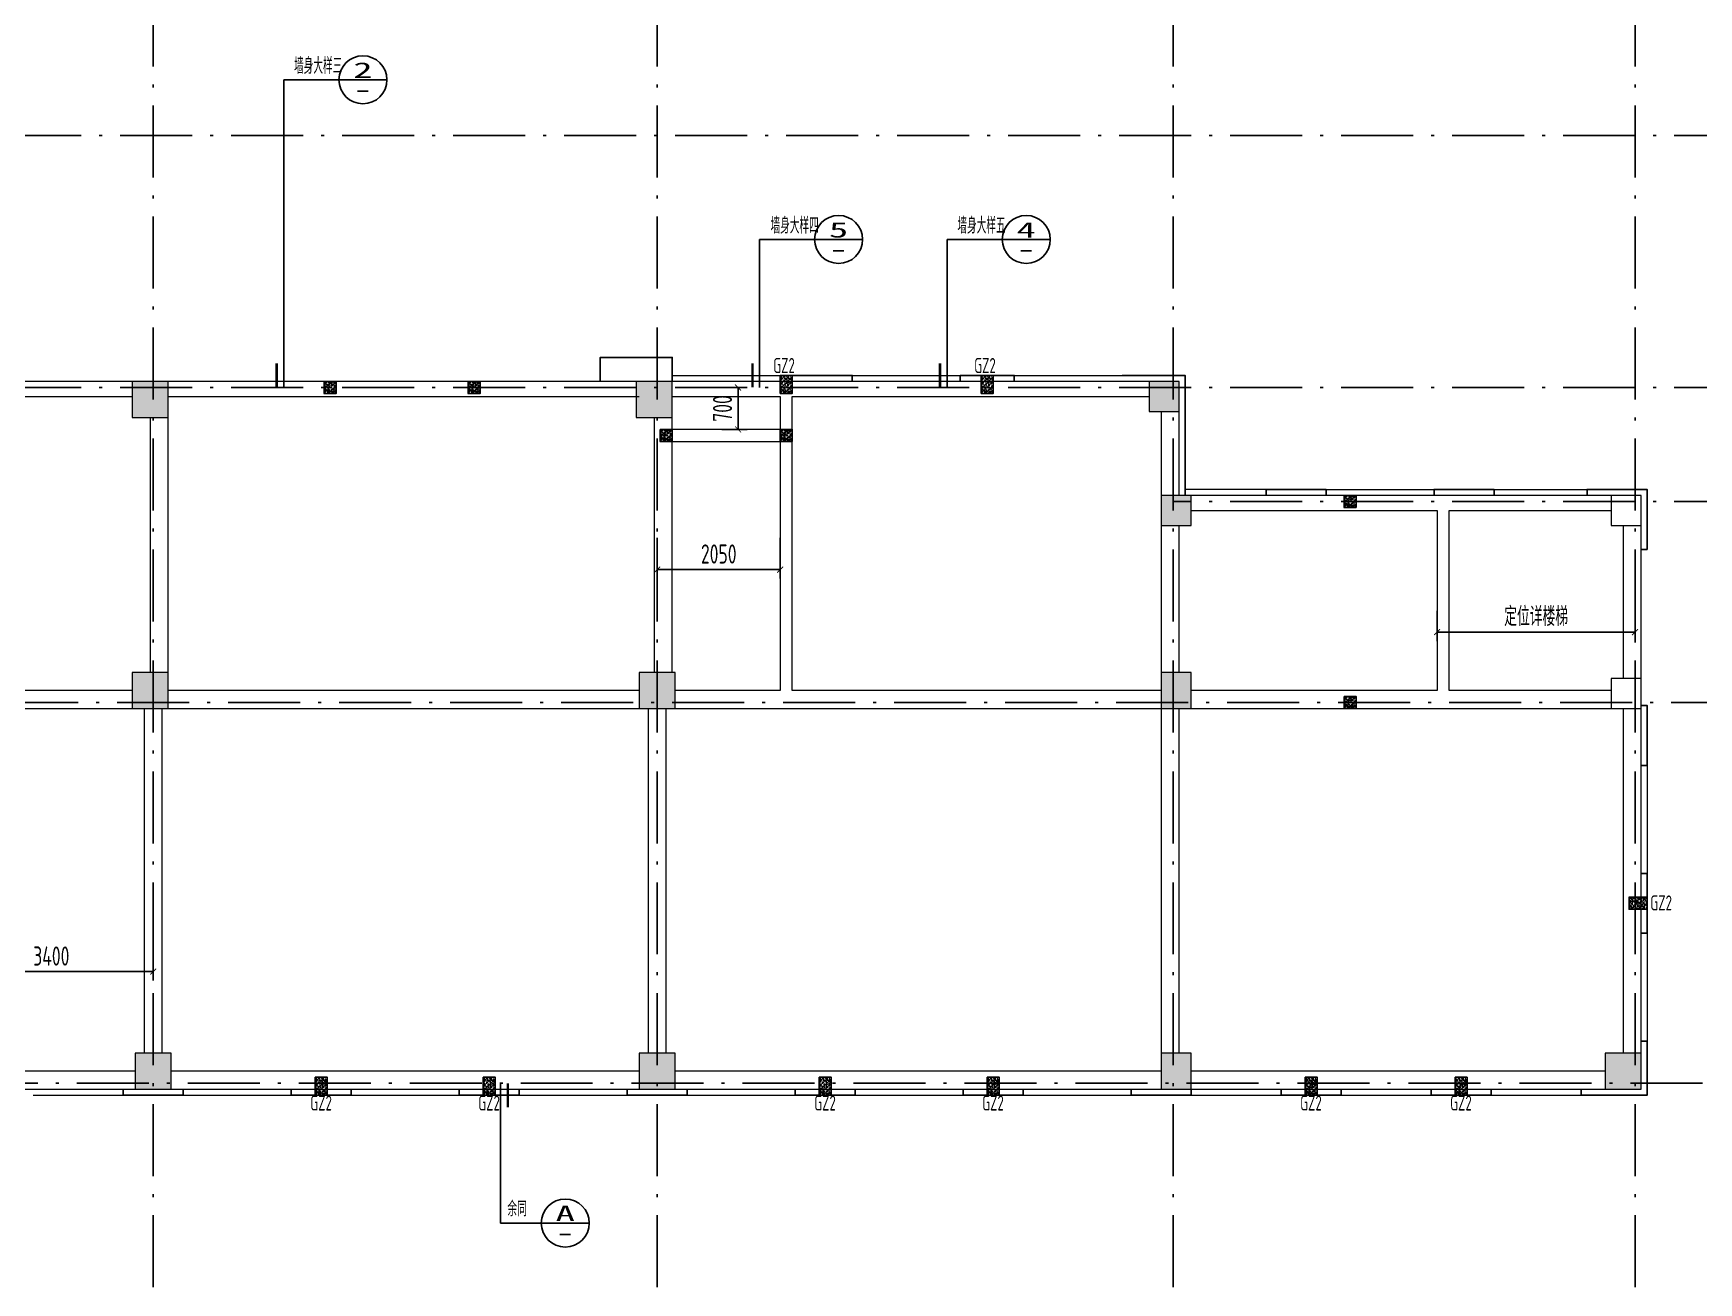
# Model space of a CAD drawing. Extents: x 169490 to 7584583, y -2399407 to 1374371.
# Drawn here: x 653196 to 680956, y 817704 to 838534 of the extents above; entities that cross this region are included whole.
import ezdxf
from ezdxf.enums import TextEntityAlignment as Align

# ---------------------------------------------------------------- set-up
doc = ezdxf.new("R2010")
doc.units = 0
doc.header["$LTSCALE"] = 100
doc.linetypes.add('CENTER', pattern=[8, 5, -1, 1, -1])
doc.linetypes.add('D3轴线点划线', pattern=[18.5, 12, -3, 0.5, -3])
doc.layers.get('0').update_dxf_attribs({"linetype": 'CONTINUOUS'})
doc.layers.get('DEFPOINTS').update_dxf_attribs({"linetype": 'CONTINUOUS'})
for name, color, linetype in [('A-DI-I(索引)', 21, 'CONTINUOUS'), ('BEAM_CONT', 4, 'CONTINUOUS'), ('C-DOTE', 8, 'D3轴线点划线'), ('GZ', 220, 'CENTER'), ('S-COLU-HATCH', 251, 'CONTINUOUS'), ('S-SLAB-DIM', 92, 'CONTINUOUS'), ('平面线脚', 30, 'CONTINUOUS'), ('线脚', 30, 'CONTINUOUS')]:
    doc.layers.add(name, color=color, linetype=linetype)
doc.layers.add('S-COLU-LINE1', color=6, linetype='CONTINUOUS', lineweight=18)
doc.layers.add('平面-看线', color=45, linetype='CONTINUOUS', lineweight=15)
doc.styles.add('_TCH_DIM', font='SIMPLEX', dxfattribs={"bigfont": 'GBCBIG'})
doc.styles.add('_TCH_LABEL', font='simhei.ttf')
doc.styles.add('TSSD_Dimension', font='Tssdeng.shx', dxfattribs={"width": 0.7, "bigfont": 'tssdchn.shx'})
doc.styles.add('TSSD_REIN', font='tssdeng.shx', dxfattribs={"width": 0.7, "bigfont": 'hztxt.shx'})
doc.dimstyles.new('TSSD_100_100$0', dxfattribs={"dimtxt": 320, "dimasz": 100, "dimexe": 150, "dimexo": 150, "dimgap": 100, "dimtad": 1, "dimdec": 0, "dimzin": 0, "dimdsep": 46, "dimtxsty": 'TSSD_Dimension', "dimblk": 'ARCHTICK', "dimcen": 0, "dimclrt": 7, "dimadec": 1, "dimazin": 0, "dimtfac": 1, "dimtdec": 0, "dimtix": 1, "dimtmove": 2, "dimatfit": 3, "dimldrblk": '_TSDBK', "dimfxl": 1, "dimtolj": 1, "dimtzin": 0, "dimarcsym": 0})

# ---------------------------------------------------------------- blocks, each defined once
blk = doc.blocks.new('_ARCHTICK')
at = {"const_width": 0.15}
blk.add_lwpolyline([(-0.5, -0.5), (0.5, 0.5)], dxfattribs=at)
blk = doc.blocks.new('*D3508')
at = {"layer": 'DEFPOINTS', "color": 0, "ltscale": 10, "transparency": 16777216}
for p in [(664520, 832629), (664944, 832629), (664520, 831929)]:
    blk.add_point(p, dxfattribs=at)
at = {"layer": 'S-SLAB-DIM', "color": 0, "lineweight": -2, "ltscale": 10, "transparency": 16777216}
for p, q in [((664670, 832629), (665094, 832629)), ((664944, 831929), (664944, 832629)), ((664670, 831929), (665094, 831929))]:
    blk.add_line(p, q, dxfattribs=at)
at = {"layer": 'S-SLAB-DIM', "color": 0, "lineweight": -2, "ltscale": 10, "transparency": 16777216, "xscale": 100, "yscale": 100, "zscale": 100}
for p, rotation in [((664944, 832629), 90), ((664944, 831929), 270)]:
    blk.add_blockref('_ARCHTICK', p, dxfattribs=dict(at, rotation=rotation))
at = {"layer": 'S-SLAB-DIM', "color": 7, "ltscale": 10, "transparency": 16777216, "insert": (664684, 832279), "char_height": 320, "attachment_point": 5, "rotation": 90, "style": 'TSSD_Dimension'}
blk.add_mtext('\\A1;700', dxfattribs=at)
blk = doc.blocks.new('_TSDBK')
blk.add_line((-1, 0), (0, 0))
at = {"const_width": 0.5}
blk.add_lwpolyline([(-0.7, -0.7), (0.7, 0.7)], dxfattribs=at)
blk = doc.blocks.new('*D3509')
at = {"layer": 'DEFPOINTS', "color": 0, "ltscale": 10, "transparency": 16777216}
for p in [(663596, 830275), (665646, 830275), (665646, 829593)]:
    blk.add_point(p, dxfattribs=at)
at = {"layer": 'S-SLAB-DIM', "color": 0, "lineweight": -2, "ltscale": 10, "transparency": 16777216}
for p, q in [((663596, 830125), (663596, 829443)), ((665646, 830125), (665646, 829443)), ((663596, 829593), (665646, 829593))]:
    blk.add_line(p, q, dxfattribs=at)
at = {"layer": 'S-SLAB-DIM', "color": 0, "lineweight": -2, "ltscale": 10, "transparency": 16777216, "xscale": 100, "yscale": 100, "zscale": 100, "rotation": 180}
blk.add_blockref('_ARCHTICK', (663596, 829593), dxfattribs=at)
at = {"layer": 'S-SLAB-DIM', "color": 0, "lineweight": -2, "ltscale": 10, "transparency": 16777216, "xscale": 100, "yscale": 100, "zscale": 100}
blk.add_blockref('_ARCHTICK', (665646, 829593), dxfattribs=at)
at = {"layer": 'S-SLAB-DIM', "color": 7, "ltscale": 10, "transparency": 16777216, "insert": (664621, 829853), "char_height": 320, "attachment_point": 5, "style": 'TSSD_Dimension'}
blk.add_mtext('\\A1;2050', dxfattribs=at)
blk = doc.blocks.new('*D3511')
at = {"layer": 'DEFPOINTS', "color": 0, "ltscale": 10, "transparency": 16777216}
for p in [(676596, 829054), (679896, 829054), (679896, 828550)]:
    blk.add_point(p, dxfattribs=at)
at = {"layer": 'S-SLAB-DIM', "color": 0, "lineweight": -2, "ltscale": 10, "transparency": 16777216}
for p, q in [((676596, 828904), (676596, 828400)), ((679896, 828904), (679896, 828400)), ((676596, 828550), (679896, 828550))]:
    blk.add_line(p, q, dxfattribs=at)
at = {"layer": 'S-SLAB-DIM', "color": 0, "lineweight": -2, "ltscale": 10, "transparency": 16777216, "xscale": 100, "yscale": 100, "zscale": 100, "rotation": 180}
blk.add_blockref('_ARCHTICK', (676596, 828550), dxfattribs=at)
at = {"layer": 'S-SLAB-DIM', "color": 0, "lineweight": -2, "ltscale": 10, "transparency": 16777216, "xscale": 100, "yscale": 100, "zscale": 100}
blk.add_blockref('_ARCHTICK', (679896, 828550), dxfattribs=at)
at = {"layer": 'S-SLAB-DIM', "color": 7, "ltscale": 10, "transparency": 16777216, "insert": (678246, 828810), "char_height": 320, "attachment_point": 5, "style": 'TSSD_Dimension'}
blk.add_mtext('\\A1;定位详楼梯', dxfattribs=at)
blk = doc.blocks.new('*D3515')
at = {"layer": 'DEFPOINTS', "color": 0, "ltscale": 10, "transparency": 16777216}
for p in [(651796, 823487), (655196, 823487), (655196, 822890)]:
    blk.add_point(p, dxfattribs=at)
at = {"layer": 'S-SLAB-DIM', "color": 0, "lineweight": -2, "ltscale": 10, "transparency": 16777216}
for p, q in [((651796, 823337), (651796, 822740)), ((655196, 823337), (655196, 822740)), ((651796, 822890), (655196, 822890))]:
    blk.add_line(p, q, dxfattribs=at)
at = {"layer": 'S-SLAB-DIM', "color": 0, "lineweight": -2, "ltscale": 10, "transparency": 16777216, "xscale": 100, "yscale": 100, "zscale": 100, "rotation": 180}
blk.add_blockref('_ARCHTICK', (651796, 822890), dxfattribs=at)
at = {"layer": 'S-SLAB-DIM', "color": 0, "lineweight": -2, "ltscale": 10, "transparency": 16777216, "xscale": 100, "yscale": 100, "zscale": 100}
blk.add_blockref('_ARCHTICK', (655196, 822890), dxfattribs=at)
at = {"layer": 'S-SLAB-DIM', "color": 7, "ltscale": 10, "transparency": 16777216, "insert": (653496, 823150), "char_height": 320, "attachment_point": 5, "style": 'TSSD_Dimension'}
blk.add_mtext('\\A1;3400', dxfattribs=at)

msp = doc.modelspace()

# ---------------------------------------------------------------- hatches: boundary and pattern name
at = {"layer": 'GZ', "linetype": 'ByBlock'}
h = msp.add_hatch(dxfattribs=at)
h.set_pattern_fill('ARMORED', color=2, scale=10, style=0)
h.set_pattern_definition([(50, (-978975.88, 1310434.19), (71.7260183, -6.2752135), [7.5, -82.5]), (355, (-978975.88, 1310434.19), (-13.8751334, 75.2192134), [6, -66]), (100.4514, (-978969.9, 1310433.67), (57.8509382, 68.9439542), [6.374019, -70.1142112]), (46.1842, (-978975.88, 1310454.19), (106.724105, -16.5519014), [11.25, -123.75]), (96.6356, (-978966.98, 1310452.81), (93.4662706, 97.411787), [9.561029, -105.1713]), (351.1842, (-978975.88, 1310454.19), (93.4661945, 97.41186), [9, -99]), (21, (-978965.88, 1310449.19), (59.6907052, -40.261889), [7.5, -82.5]), (326, (-978965.88, 1310449.19), (24.3315332, 72.5150045), [6, -66]), (71.4514, (-978960.9, 1310445.84), (84.0222629, 32.2530497), [6.374019, -70.1142112]), (37.5, (-978975.878, 1310434.192), (1.21598553, 33.2893854), [0, -65.2, 0, -67, 0, -66.25]), (7.5, (-978975.878, 1310434.192), (26.30695374, 39.4411712), [0, -38.2, 0, -63.7, 0, -25.25]), (327.5, (-978998.178, 1310434.192), (53.3822436, -2.25548717), [0, -25, 0, -78, 0, -103.5]), (317.5, (-979008.18, 1310434.19), (58.3186169, 10.0104982), [0, -32.5, 0, -51.8, 0, -73.5]), (45, (-978975.88, 1310434.19), (-35.355339, 35.355339), [])])
h.paths.add_polyline_path([(665645.7, 832828.9), (665645.7, 832528.9), (665845.7, 832528.9), (665845.7, 832828.9)])
h = msp.add_hatch(dxfattribs=at)
h.set_pattern_fill('ARMORED', color=2, scale=10, style=0)
h.set_pattern_definition([(50, (-975625.9, 1310434.19), (71.7260183, -6.2752135), [7.5, -82.5]), (355, (-975625.9, 1310434.19), (-13.8751334, 75.2192134), [6, -66]), (100.4514, (-975619.92, 1310433.67), (57.8509382, 68.9439542), [6.374019, -70.1142112]), (46.1842, (-975625.9, 1310454.19), (106.724105, -16.5519014), [11.25, -123.75]), (96.6356, (-975617, 1310452.81), (93.4662706, 97.411787), [9.561029, -105.1713]), (351.1842, (-975625.9, 1310454.19), (93.4661945, 97.41186), [9, -99]), (21, (-975615.9, 1310449.19), (59.6907052, -40.261889), [7.5, -82.5]), (326, (-975615.9, 1310449.19), (24.3315332, 72.5150045), [6, -66]), (71.4514, (-975610.924, 1310445.84), (84.0222629, 32.2530497), [6.374019, -70.1142112]), (37.5, (-975625.898, 1310434.192), (1.21598553, 33.2893854), [0, -65.2, 0, -67, 0, -66.25]), (7.5, (-975625.898, 1310434.192), (26.30695374, 39.4411712), [0, -38.2, 0, -63.7, 0, -25.25]), (327.5, (-975648.198, 1310434.192), (53.3822436, -2.25548717), [0, -25, 0, -78, 0, -103.5]), (317.5, (-975658.2, 1310434.19), (58.3186169, 10.0104982), [0, -32.5, 0, -51.8, 0, -73.5]), (45, (-975625.9, 1310434.19), (-35.355339, 35.355339), [])])
h.paths.add_polyline_path([(668995.7, 832828.9), (668995.7, 832528.9), (669195.7, 832528.9), (669195.7, 832828.9)])
h = msp.add_hatch(dxfattribs=at)
h.set_pattern_fill('ARMORED', color=2, scale=10, style=0)
h.set_pattern_definition([(50, (-986575.9, 1310434.19), (71.7260183, -6.2752135), [7.5, -82.5]), (355, (-986575.9, 1310434.19), (-13.8751334, 75.2192134), [6, -66]), (100.4514, (-986569.92, 1310433.67), (57.8509382, 68.9439542), [6.374019, -70.1142112]), (46.1842, (-986575.9, 1310454.19), (106.724105, -16.5519014), [11.25, -123.75]), (96.6356, (-986567, 1310452.81), (93.4662706, 97.411787), [9.561029, -105.1713]), (351.1842, (-986575.9, 1310454.19), (93.4661945, 97.41186), [9, -99]), (21, (-986565.9, 1310449.19), (59.6907052, -40.261889), [7.5, -82.5]), (326, (-986565.9, 1310449.19), (24.3315332, 72.5150045), [6, -66]), (71.4514, (-986560.924, 1310445.84), (84.0222629, 32.2530497), [6.374019, -70.1142112]), (37.5, (-986575.898, 1310434.192), (1.21598553, 33.2893854), [0, -65.2, 0, -67, 0, -66.25]), (7.5, (-986575.898, 1310434.192), (26.30695374, 39.4411712), [0, -38.2, 0, -63.7, 0, -25.25]), (327.5, (-986598.198, 1310434.192), (53.3822436, -2.25548717), [0, -25, 0, -78, 0, -103.5]), (317.5, (-986608.2, 1310434.19), (58.3186169, 10.0104982), [0, -32.5, 0, -51.8, 0, -73.5]), (45, (-986575.9, 1310434.19), (-35.355339, 35.355339), [])])
h.paths.add_polyline_path([(658045.7, 832728.9), (658045.7, 832528.9), (658245.7, 832528.9), (658245.7, 832728.9)])
h = msp.add_hatch(dxfattribs=at)
h.set_pattern_fill('ARMORED', color=2, scale=10, style=0)
h.set_pattern_definition([(50, (-984175.9, 1310434.19), (71.7260183, -6.2752135), [7.5, -82.5]), (355, (-984175.9, 1310434.19), (-13.8751334, 75.2192134), [6, -66]), (100.4514, (-984169.92, 1310433.67), (57.8509382, 68.9439542), [6.374019, -70.1142112]), (46.1842, (-984175.9, 1310454.19), (106.724105, -16.5519014), [11.25, -123.75]), (96.6356, (-984167, 1310452.81), (93.4662706, 97.411787), [9.561029, -105.1713]), (351.1842, (-984175.9, 1310454.19), (93.4661945, 97.41186), [9, -99]), (21, (-984165.9, 1310449.19), (59.6907052, -40.261889), [7.5, -82.5]), (326, (-984165.9, 1310449.19), (24.3315332, 72.5150045), [6, -66]), (71.4514, (-984160.924, 1310445.84), (84.0222629, 32.2530497), [6.374019, -70.1142112]), (37.5, (-984175.898, 1310434.192), (1.21598553, 33.2893854), [0, -65.2, 0, -67, 0, -66.25]), (7.5, (-984175.898, 1310434.192), (26.30695374, 39.4411712), [0, -38.2, 0, -63.7, 0, -25.25]), (327.5, (-984198.198, 1310434.192), (53.3822436, -2.25548717), [0, -25, 0, -78, 0, -103.5]), (317.5, (-984208.2, 1310434.19), (58.3186169, 10.0104982), [0, -32.5, 0, -51.8, 0, -73.5]), (45, (-984175.9, 1310434.19), (-35.355339, 35.355339), [])])
h.paths.add_polyline_path([(660445.7, 832728.9), (660445.7, 832528.9), (660645.7, 832528.9), (660645.7, 832728.9)])
h = msp.add_hatch(dxfattribs=at)
h.set_pattern_fill('ARMORED', color=2, scale=10, style=0)
h.set_pattern_definition([(50, (-980975.9, 1309634.19), (71.7260183, -6.2752135), [7.5, -82.5]), (355, (-980975.9, 1309634.19), (-13.8751334, 75.2192134), [6, -66]), (100.4514, (-980969.92, 1309633.67), (57.8509382, 68.9439542), [6.374019, -70.1142112]), (46.1842, (-980975.9, 1309654.19), (106.724105, -16.5519014), [11.25, -123.75]), (96.6356, (-980967, 1309652.81), (93.4662706, 97.411787), [9.561029, -105.1713]), (351.1842, (-980975.9, 1309654.19), (93.4661945, 97.41186), [9, -99]), (21, (-980965.9, 1309649.19), (59.6907052, -40.261889), [7.5, -82.5]), (326, (-980965.9, 1309649.19), (24.3315332, 72.5150045), [6, -66]), (71.4514, (-980960.924, 1309645.84), (84.0222629, 32.2530497), [6.374019, -70.1142112]), (37.5, (-980975.898, 1309634.192), (1.21598553, 33.2893854), [0, -65.2, 0, -67, 0, -66.25]), (7.5, (-980975.898, 1309634.192), (26.30695374, 39.4411712), [0, -38.2, 0, -63.7, 0, -25.25]), (327.5, (-980998.198, 1309634.192), (53.3822436, -2.25548717), [0, -25, 0, -78, 0, -103.5]), (317.5, (-981008.2, 1309634.19), (58.3186169, 10.0104982), [0, -32.5, 0, -51.8, 0, -73.5]), (45, (-980975.9, 1309634.19), (-35.355339, 35.355339), [])])
h.paths.add_polyline_path([(663645.7, 831928.9), (663645.7, 831728.9), (663845.7, 831728.9), (663845.7, 831928.9)])
h = msp.add_hatch(dxfattribs=at)
h.set_pattern_fill('ARMORED', color=2, scale=10, style=0)
h.set_pattern_definition([(50, (-978975.9, 1309634.19), (71.7260183, -6.2752135), [7.5, -82.5]), (355, (-978975.9, 1309634.19), (-13.8751334, 75.2192134), [6, -66]), (100.4514, (-978969.92, 1309633.67), (57.8509382, 68.9439542), [6.374019, -70.1142112]), (46.1842, (-978975.9, 1309654.19), (106.724105, -16.5519014), [11.25, -123.75]), (96.6356, (-978967, 1309652.81), (93.4662706, 97.411787), [9.561029, -105.1713]), (351.1842, (-978975.9, 1309654.19), (93.4661945, 97.41186), [9, -99]), (21, (-978965.9, 1309649.19), (59.6907052, -40.261889), [7.5, -82.5]), (326, (-978965.9, 1309649.19), (24.3315332, 72.5150045), [6, -66]), (71.4514, (-978960.924, 1309645.84), (84.0222629, 32.2530497), [6.374019, -70.1142112]), (37.5, (-978975.898, 1309634.192), (1.21598553, 33.2893854), [0, -65.2, 0, -67, 0, -66.25]), (7.5, (-978975.898, 1309634.192), (26.30695374, 39.4411712), [0, -38.2, 0, -63.7, 0, -25.25]), (327.5, (-978998.198, 1309634.192), (53.3822436, -2.25548717), [0, -25, 0, -78, 0, -103.5]), (317.5, (-979008.2, 1309634.19), (58.3186169, 10.0104982), [0, -32.5, 0, -51.8, 0, -73.5]), (45, (-978975.9, 1309634.19), (-35.355339, 35.355339), [])])
h.paths.add_polyline_path([(665645.7, 831928.9), (665645.7, 831728.9), (665845.7, 831728.9), (665845.7, 831928.9)])
h = msp.add_hatch(dxfattribs=at)
h.set_pattern_fill('ARMORED', color=2, scale=10, style=0)
h.set_pattern_definition([(50, (-969575.9, 1308534.19), (71.7260183, -6.2752135), [7.5, -82.5]), (355, (-969575.9, 1308534.19), (-13.8751334, 75.2192134), [6, -66]), (100.4514, (-969569.92, 1308533.67), (57.8509382, 68.9439542), [6.374019, -70.1142112]), (46.1842, (-969575.9, 1308554.19), (106.724105, -16.5519014), [11.25, -123.75]), (96.6356, (-969567, 1308552.81), (93.4662706, 97.411787), [9.561029, -105.1713]), (351.1842, (-969575.9, 1308554.19), (93.4661945, 97.41186), [9, -99]), (21, (-969565.9, 1308549.19), (59.6907052, -40.261889), [7.5, -82.5]), (326, (-969565.9, 1308549.19), (24.3315332, 72.5150045), [6, -66]), (71.4514, (-969560.924, 1308545.84), (84.0222629, 32.2530497), [6.374019, -70.1142112]), (37.5, (-969575.898, 1308534.192), (1.21598553, 33.2893854), [0, -65.2, 0, -67, 0, -66.25]), (7.5, (-969575.898, 1308534.192), (26.30695374, 39.4411712), [0, -38.2, 0, -63.7, 0, -25.25]), (327.5, (-969598.198, 1308534.192), (53.3822436, -2.25548717), [0, -25, 0, -78, 0, -103.5]), (317.5, (-969608.2, 1308534.19), (58.3186169, 10.0104982), [0, -32.5, 0, -51.8, 0, -73.5]), (45, (-969575.9, 1308534.19), (-35.355339, 35.355339), [])])
h.paths.add_polyline_path([(675045.7, 830828.9), (675045.7, 830628.9), (675245.7, 830628.9), (675245.7, 830828.9)])
h = msp.add_hatch(dxfattribs=at)
h.set_pattern_fill('ARMORED', color=2, scale=10, style=0)
h.set_pattern_definition([(50, (-969575.9, 1305184.19), (71.7260183, -6.2752135), [7.5, -82.5]), (355, (-969575.9, 1305184.19), (-13.8751334, 75.2192134), [6, -66]), (100.4514, (-969569.92, 1305183.67), (57.8509382, 68.9439542), [6.374019, -70.1142112]), (46.1842, (-969575.9, 1305204.19), (106.724105, -16.5519014), [11.25, -123.75]), (96.6356, (-969567, 1305202.81), (93.4662706, 97.411787), [9.561029, -105.1713]), (351.1842, (-969575.9, 1305204.19), (93.4661945, 97.41186), [9, -99]), (21, (-969565.9, 1305199.19), (59.6907052, -40.261889), [7.5, -82.5]), (326, (-969565.9, 1305199.19), (24.3315332, 72.5150045), [6, -66]), (71.4514, (-969560.924, 1305195.84), (84.0222629, 32.2530497), [6.374019, -70.1142112]), (37.5, (-969575.898, 1305184.192), (1.21598553, 33.2893854), [0, -65.2, 0, -67, 0, -66.25]), (7.5, (-969575.898, 1305184.192), (26.30695374, 39.4411712), [0, -38.2, 0, -63.7, 0, -25.25]), (327.5, (-969598.198, 1305184.192), (53.3822436, -2.25548717), [0, -25, 0, -78, 0, -103.5]), (317.5, (-969608.2, 1305184.19), (58.3186169, 10.0104982), [0, -32.5, 0, -51.8, 0, -73.5]), (45, (-969575.9, 1305184.19), (-35.355339, 35.355339), [])])
h.paths.add_polyline_path([(675045.7, 827478.9), (675045.7, 827278.9), (675245.7, 827278.9), (675245.7, 827478.9)])
h = msp.add_hatch(dxfattribs=at)
h.set_pattern_fill('ARMORED', color=2, scale=10, angle=-90, style=0)
h.set_pattern_definition([(320, (1157701.02, 2468750.51), (-6.2752135, -71.7260183), [7.5, -82.5]), (265, (1157701.02, 2468750.51), (75.2192134, 13.8751334), [6, -66]), (10.4514, (1157700.5, 2468744.53), (68.9439542, -57.8509382), [6.374019, -70.1142112]), (316.1842, (1157721.02, 2468750.51), (-16.5519014, -106.724105), [11.25, -123.75]), (6.6356, (1157719.64, 2468741.62), (97.411787, -93.4662706), [9.561029, -105.1713]), (261.1842, (1157721.02, 2468750.51), (97.41186, -93.4661945), [9, -99]), (291, (1157716.02, 2468740.51), (-40.261889, -59.6907052), [7.5, -82.5]), (236, (1157716.02, 2468740.51), (72.5150045, -24.3315332), [6, -66]), (341.4514, (1157712.67, 2468735.535), (32.2530497, -84.0222629), [6.374019, -70.1142112]), (307.5, (1157701.022, 2468750.51), (33.2893854, -1.21598553), [0, -65.2, 0, -67, 0, -66.25]), (277.5, (1157701.022, 2468750.51), (39.4411712, -26.30695374), [0, -38.2, 0, -63.7, 0, -25.25]), (237.5, (1157701.022, 2468772.81), (-2.25548717, -53.3822436), [0, -25, 0, -78, 0, -103.5]), (227.5, (1157701.022, 2468782.81), (10.0104982, -58.3186169), [0, -32.5, 0, -51.8, 0, -73.5]), (315, (1157701.02, 2468750.51), (35.355339, 35.355339), [])])
h.paths.add_polyline_path([(680095.7, 824128.9), (679795.7, 824128.9), (679795.7, 823928.9), (680095.7, 823928.9)])
h = msp.add_hatch(dxfattribs=at)
h.set_pattern_fill('ARMORED', color=2, scale=10, style=0)
h.set_pattern_definition([(50, (-986725.9, 1298734.19), (71.7260183, -6.2752135), [7.5, -82.5]), (355, (-986725.9, 1298734.19), (-13.8751334, 75.2192134), [6, -66]), (100.4514, (-986719.92, 1298733.67), (57.8509382, 68.9439542), [6.374019, -70.1142112]), (46.1842, (-986725.9, 1298754.19), (106.724105, -16.5519014), [11.25, -123.75]), (96.6356, (-986717, 1298752.81), (93.4662706, 97.411787), [9.561029, -105.1713]), (351.1842, (-986725.9, 1298754.19), (93.4661945, 97.41186), [9, -99]), (21, (-986715.9, 1298749.19), (59.6907052, -40.261889), [7.5, -82.5]), (326, (-986715.9, 1298749.19), (24.3315332, 72.5150045), [6, -66]), (71.4514, (-986710.924, 1298745.84), (84.0222629, 32.2530497), [6.374019, -70.1142112]), (37.5, (-986725.898, 1298734.192), (1.21598553, 33.2893854), [0, -65.2, 0, -67, 0, -66.25]), (7.5, (-986725.898, 1298734.192), (26.30695374, 39.4411712), [0, -38.2, 0, -63.7, 0, -25.25]), (327.5, (-986748.198, 1298734.192), (53.3822436, -2.25548717), [0, -25, 0, -78, 0, -103.5]), (317.5, (-986758.2, 1298734.19), (58.3186169, 10.0104982), [0, -32.5, 0, -51.8, 0, -73.5]), (45, (-986725.9, 1298734.19), (-35.355339, 35.355339), [])])
h.paths.add_polyline_path([(657895.7, 821128.9), (657895.7, 820828.9), (658095.7, 820828.9), (658095.7, 821128.9)])
h = msp.add_hatch(dxfattribs=at)
h.set_pattern_fill('ARMORED', color=2, scale=10, style=0)
h.set_pattern_definition([(50, (-983925.9, 1298734.19), (71.7260183, -6.2752135), [7.5, -82.5]), (355, (-983925.9, 1298734.19), (-13.8751334, 75.2192134), [6, -66]), (100.4514, (-983919.92, 1298733.67), (57.8509382, 68.9439542), [6.374019, -70.1142112]), (46.1842, (-983925.9, 1298754.19), (106.724105, -16.5519014), [11.25, -123.75]), (96.6356, (-983917, 1298752.81), (93.4662706, 97.411787), [9.561029, -105.1713]), (351.1842, (-983925.9, 1298754.19), (93.4661945, 97.41186), [9, -99]), (21, (-983915.9, 1298749.19), (59.6907052, -40.261889), [7.5, -82.5]), (326, (-983915.9, 1298749.19), (24.3315332, 72.5150045), [6, -66]), (71.4514, (-983910.924, 1298745.84), (84.0222629, 32.2530497), [6.374019, -70.1142112]), (37.5, (-983925.898, 1298734.192), (1.21598553, 33.2893854), [0, -65.2, 0, -67, 0, -66.25]), (7.5, (-983925.898, 1298734.192), (26.30695374, 39.4411712), [0, -38.2, 0, -63.7, 0, -25.25]), (327.5, (-983948.198, 1298734.192), (53.3822436, -2.25548717), [0, -25, 0, -78, 0, -103.5]), (317.5, (-983958.2, 1298734.19), (58.3186169, 10.0104982), [0, -32.5, 0, -51.8, 0, -73.5]), (45, (-983925.9, 1298734.19), (-35.355339, 35.355339), [])])
h.paths.add_polyline_path([(660695.7, 821128.9), (660695.7, 820828.9), (660895.7, 820828.9), (660895.7, 821128.9)])
h = msp.add_hatch(dxfattribs=at)
h.set_pattern_fill('ARMORED', color=2, scale=10, style=0)
h.set_pattern_definition([(50, (-978325.9, 1298734.19), (71.7260183, -6.2752135), [7.5, -82.5]), (355, (-978325.9, 1298734.19), (-13.8751334, 75.2192134), [6, -66]), (100.4514, (-978319.92, 1298733.67), (57.8509382, 68.9439542), [6.374019, -70.1142112]), (46.1842, (-978325.9, 1298754.19), (106.724105, -16.5519014), [11.25, -123.75]), (96.6356, (-978317, 1298752.81), (93.4662706, 97.411787), [9.561029, -105.1713]), (351.1842, (-978325.9, 1298754.19), (93.4661945, 97.41186), [9, -99]), (21, (-978315.9, 1298749.19), (59.6907052, -40.261889), [7.5, -82.5]), (326, (-978315.9, 1298749.19), (24.3315332, 72.5150045), [6, -66]), (71.4514, (-978310.924, 1298745.84), (84.0222629, 32.2530497), [6.374019, -70.1142112]), (37.5, (-978325.898, 1298734.192), (1.21598553, 33.2893854), [0, -65.2, 0, -67, 0, -66.25]), (7.5, (-978325.898, 1298734.192), (26.30695374, 39.4411712), [0, -38.2, 0, -63.7, 0, -25.25]), (327.5, (-978348.198, 1298734.192), (53.3822436, -2.25548717), [0, -25, 0, -78, 0, -103.5]), (317.5, (-978358.2, 1298734.19), (58.3186169, 10.0104982), [0, -32.5, 0, -51.8, 0, -73.5]), (45, (-978325.9, 1298734.19), (-35.355339, 35.355339), [])])
h.paths.add_polyline_path([(666295.7, 821128.9), (666295.7, 820828.9), (666495.7, 820828.9), (666495.7, 821128.9)])
h = msp.add_hatch(dxfattribs=at)
h.set_pattern_fill('ARMORED', color=2, scale=10, style=0)
h.set_pattern_definition([(50, (-975525.9, 1298734.19), (71.7260183, -6.2752135), [7.5, -82.5]), (355, (-975525.9, 1298734.19), (-13.8751334, 75.2192134), [6, -66]), (100.4514, (-975519.92, 1298733.67), (57.8509382, 68.9439542), [6.374019, -70.1142112]), (46.1842, (-975525.9, 1298754.19), (106.724105, -16.5519014), [11.25, -123.75]), (96.6356, (-975517, 1298752.81), (93.4662706, 97.411787), [9.561029, -105.1713]), (351.1842, (-975525.9, 1298754.19), (93.4661945, 97.41186), [9, -99]), (21, (-975515.9, 1298749.19), (59.6907052, -40.261889), [7.5, -82.5]), (326, (-975515.9, 1298749.19), (24.3315332, 72.5150045), [6, -66]), (71.4514, (-975510.924, 1298745.84), (84.0222629, 32.2530497), [6.374019, -70.1142112]), (37.5, (-975525.898, 1298734.192), (1.21598553, 33.2893854), [0, -65.2, 0, -67, 0, -66.25]), (7.5, (-975525.898, 1298734.192), (26.30695374, 39.4411712), [0, -38.2, 0, -63.7, 0, -25.25]), (327.5, (-975548.198, 1298734.192), (53.3822436, -2.25548717), [0, -25, 0, -78, 0, -103.5]), (317.5, (-975558.2, 1298734.19), (58.3186169, 10.0104982), [0, -32.5, 0, -51.8, 0, -73.5]), (45, (-975525.9, 1298734.19), (-35.355339, 35.355339), [])])
h.paths.add_polyline_path([(669095.7, 821128.9), (669095.7, 820828.9), (669295.7, 820828.9), (669295.7, 821128.9)])
h = msp.add_hatch(dxfattribs=at)
h.set_pattern_fill('ARMORED', color=2, scale=10, style=0)
h.set_pattern_definition([(50, (-970225.9, 1298734.19), (71.7260183, -6.2752135), [7.5, -82.5]), (355, (-970225.9, 1298734.19), (-13.8751334, 75.2192134), [6, -66]), (100.4514, (-970219.92, 1298733.67), (57.8509382, 68.9439542), [6.374019, -70.1142112]), (46.1842, (-970225.9, 1298754.19), (106.724105, -16.5519014), [11.25, -123.75]), (96.6356, (-970217, 1298752.81), (93.4662706, 97.411787), [9.561029, -105.1713]), (351.1842, (-970225.9, 1298754.19), (93.4661945, 97.41186), [9, -99]), (21, (-970215.9, 1298749.19), (59.6907052, -40.261889), [7.5, -82.5]), (326, (-970215.9, 1298749.19), (24.3315332, 72.5150045), [6, -66]), (71.4514, (-970210.924, 1298745.84), (84.0222629, 32.2530497), [6.374019, -70.1142112]), (37.5, (-970225.898, 1298734.192), (1.21598553, 33.2893854), [0, -65.2, 0, -67, 0, -66.25]), (7.5, (-970225.898, 1298734.192), (26.30695374, 39.4411712), [0, -38.2, 0, -63.7, 0, -25.25]), (327.5, (-970248.198, 1298734.192), (53.3822436, -2.25548717), [0, -25, 0, -78, 0, -103.5]), (317.5, (-970258.2, 1298734.19), (58.3186169, 10.0104982), [0, -32.5, 0, -51.8, 0, -73.5]), (45, (-970225.9, 1298734.19), (-35.355339, 35.355339), [])])
h.paths.add_polyline_path([(674395.7, 821128.9), (674395.7, 820828.9), (674595.7, 820828.9), (674595.7, 821128.9)])
h = msp.add_hatch(dxfattribs=at)
h.set_pattern_fill('ARMORED', color=2, scale=10, style=0)
h.set_pattern_definition([(50, (-967725.9, 1298734.19), (71.7260183, -6.2752135), [7.5, -82.5]), (355, (-967725.9, 1298734.19), (-13.8751334, 75.2192134), [6, -66]), (100.4514, (-967719.92, 1298733.67), (57.8509382, 68.9439542), [6.374019, -70.1142112]), (46.1842, (-967725.9, 1298754.19), (106.724105, -16.5519014), [11.25, -123.75]), (96.6356, (-967717, 1298752.81), (93.4662706, 97.411787), [9.561029, -105.1713]), (351.1842, (-967725.9, 1298754.19), (93.4661945, 97.41186), [9, -99]), (21, (-967715.9, 1298749.19), (59.6907052, -40.261889), [7.5, -82.5]), (326, (-967715.9, 1298749.19), (24.3315332, 72.5150045), [6, -66]), (71.4514, (-967710.924, 1298745.84), (84.0222629, 32.2530497), [6.374019, -70.1142112]), (37.5, (-967725.898, 1298734.192), (1.21598553, 33.2893854), [0, -65.2, 0, -67, 0, -66.25]), (7.5, (-967725.898, 1298734.192), (26.30695374, 39.4411712), [0, -38.2, 0, -63.7, 0, -25.25]), (327.5, (-967748.198, 1298734.192), (53.3822436, -2.25548717), [0, -25, 0, -78, 0, -103.5]), (317.5, (-967758.2, 1298734.19), (58.3186169, 10.0104982), [0, -32.5, 0, -51.8, 0, -73.5]), (45, (-967725.9, 1298734.19), (-35.355339, 35.355339), [])])
h.paths.add_polyline_path([(676895.7, 821128.9), (676895.7, 820828.9), (677095.7, 820828.9), (677095.7, 821128.9)])
at = {"layer": 'S-COLU-HATCH', "ltscale": 10}
h = msp.add_hatch(color=256, dxfattribs=at)
h.dxf.hatch_style = 1
h.paths.add_polyline_path([(655445.7, 832728.9), (654845.7, 832728.9), (654845.7, 832128.9), (655445.7, 832128.9)])
h = msp.add_hatch(color=256, dxfattribs=at)
h.dxf.hatch_style = 1
h.paths.add_polyline_path([(663845.7, 832728.9), (663245.7, 832728.9), (663245.7, 832128.9), (663845.7, 832128.9)])
h = msp.add_hatch(color=256, dxfattribs=at)
h.dxf.hatch_style = 1
h.paths.add_polyline_path([(672295.7, 832728.9), (671795.7, 832728.9), (671795.7, 832228.9), (672295.7, 832228.9)])
h = msp.add_hatch(color=256, dxfattribs=at)
h.dxf.hatch_style = 1
h.paths.add_polyline_path([(672495.7, 830828.9), (671995.7, 830828.9), (671995.7, 830328.9), (672495.7, 830328.9)])
h = msp.add_hatch(color=256, dxfattribs=at)
h.dxf.hatch_style = 1
h.paths.add_polyline_path([(655445.7, 827878.9), (654845.7, 827878.9), (654845.7, 827278.9), (655445.7, 827278.9)])
h = msp.add_hatch(color=256, dxfattribs=at)
h.dxf.hatch_style = 1
h.paths.add_polyline_path([(663895.7, 827878.9), (663295.7, 827878.9), (663295.7, 827278.9), (663895.7, 827278.9)])
h = msp.add_hatch(color=256, dxfattribs=at)
h.dxf.hatch_style = 1
h.paths.add_polyline_path([(672495.7, 827878.9), (671995.7, 827878.9), (671995.7, 827278.9), (672495.7, 827278.9)])
h = msp.add_hatch(color=256, dxfattribs=at)
h.dxf.hatch_style = 1
h.paths.add_polyline_path([(655495.7, 821528.9), (654895.7, 821528.9), (654895.7, 820928.9), (655495.7, 820928.9)])
h = msp.add_hatch(color=256, dxfattribs=at)
h.dxf.hatch_style = 1
h.paths.add_polyline_path([(663895.7, 821528.9), (663295.7, 821528.9), (663295.7, 820928.9), (663895.7, 820928.9)])
h = msp.add_hatch(color=256, dxfattribs=at)
h.dxf.hatch_style = 1
h.paths.add_polyline_path([(672495.7, 821528.9), (671995.7, 821528.9), (671995.7, 820928.9), (672495.7, 820928.9)])
h = msp.add_hatch(color=256, dxfattribs=at)
h.dxf.hatch_style = 1
h.paths.add_polyline_path([(679995.7, 821528.9), (679395.7, 821528.9), (679395.7, 820928.9), (679995.7, 820928.9)])

# ---------------------------------------------------------------- linework, layer by layer
at = {"layer": 'A-DI-I(索引)'}
for p, q in [((657372.6, 837758.9), (658290, 837758.9)), ((657372.6, 832628.9), (657372.6, 837758.9)), ((659090, 837758.9), (658290, 837758.9)), ((665301.6, 835096.5), (666219, 835096.5)), ((665301.6, 832628.9), (665301.6, 835096.5)), ((667019, 835096.5), (666219, 835096.5)), ((668429.3, 835096.5), (669346.6, 835096.5)), ((668429.3, 832628.9), (668429.3, 835096.5)), ((670146.6, 835096.5), (669346.6, 835096.5)), ((660984.5, 821028.9), (660984.5, 818698.2)), ((660984.5, 818698.2), (661662.8, 818698.2)), ((662462.8, 818698.2), (661662.8, 818698.2))]:
    msp.add_line(p, q, dxfattribs=at)
at = {"layer": 'A-DI-I(索引)', "const_width": 40}
for points in [[(657252.6, 832628.9), (657252.6, 833028.9)], [(665181.6, 832628.9), (665181.6, 833028.9)], [(668309.3, 832628.9), (668309.3, 833028.9)], [(661104.5, 821028.9), (661104.5, 820628.9)]]:
    msp.add_lwpolyline(points, dxfattribs=at)
at = {"layer": 'A-DI-I(索引)'}
for centre in [(658690, 837758.9), (666619, 835096.5), (669746.6, 835096.5), (662062.8, 818698.2)]:
    msp.add_circle(centre, 400, dxfattribs=at)
at = {"layer": 'BEAM_CONT', "lineweight": 18}
for p, q in [((654845.7, 832728.9), (649545.7, 832728.9)), ((663295.7, 832728.9), (655445.7, 832728.9)), ((665745.7, 832728.9), (663845.7, 832728.9)), ((671795.7, 832728.9), (665745.7, 832728.9)), ((649645.7, 832478.9), (654845.7, 832478.9)), ((655445.7, 832478.9), (663295.7, 832478.9)), ((663845.7, 832478.9), (665645.7, 832478.9)), ((665645.7, 832478.9), (665645.7, 831928.9)), ((665845.7, 831828.9), (665845.7, 832478.9)), ((665845.7, 832478.9), (671795.7, 832478.9)), ((655145.7, 832128.9), (655145.7, 827878.9)), ((655445.7, 827878.9), (655445.7, 832128.9)), ((663545.7, 832128.9), (663545.7, 831828.9)), ((663845.7, 831928.9), (663845.7, 832128.9)), ((671995.7, 832228.9), (671995.7, 830828.9)), ((672295.7, 830828.9), (672295.7, 832228.9)), ((663545.7, 831828.9), (663545.7, 827878.9)), ((665645.7, 831928.9), (663845.7, 831928.9)), ((663845.7, 827878.9), (663845.7, 831728.9)), ((663845.7, 831728.9), (665645.7, 831728.9)), ((665645.7, 831728.9), (665645.7, 827578.9)), ((665845.7, 827578.9), (665845.7, 831828.9)), ((676695.7, 830828.9), (672495.7, 830828.9)), ((672495.7, 830578.9), (676595.7, 830578.9)), ((676595.7, 830578.9), (676595.7, 827578.9)), ((679495.7, 830828.9), (676695.7, 830828.9)), ((676795.7, 830578.9), (679495.7, 830578.9)), ((676795.7, 827578.9), (676795.7, 830578.9)), ((671995.7, 830328.9), (671995.7, 827878.9)), ((672295.7, 827878.9), (672295.7, 830328.9)), ((679695.7, 830328.9), (679695.7, 827778.9)), ((679995.7, 827778.9), (679995.7, 830328.9)), ((654845.7, 827578.9), (649645.7, 827578.9)), ((663295.7, 827578.9), (655445.7, 827578.9)), ((665645.7, 827578.9), (663895.7, 827578.9)), ((671995.7, 827578.9), (665845.7, 827578.9)), ((676595.7, 827578.9), (672495.7, 827578.9)), ((679495.7, 827578.9), (676795.7, 827578.9)), ((649545.7, 827278.9), (654845.7, 827278.9)), ((655045.7, 827278.9), (655045.7, 821528.9)), ((655345.7, 821528.9), (655345.7, 827278.9)), ((655445.7, 827278.9), (663295.7, 827278.9)), ((663445.7, 827278.9), (663445.7, 821528.9)), ((663745.7, 821528.9), (663745.7, 827278.9)), ((663895.7, 827278.9), (665745.7, 827278.9)), ((665745.7, 827278.9), (671995.7, 827278.9)), ((671995.7, 827278.9), (671995.7, 821528.9)), ((672295.7, 821528.9), (672295.7, 827278.9)), ((672495.7, 827278.9), (676695.7, 827278.9)), ((676695.7, 827278.9), (679495.7, 827278.9)), ((679695.7, 827278.9), (679695.7, 821528.9)), ((679995.7, 821528.9), (679995.7, 827278.9)), ((654895.7, 821228.9), (647645.7, 821228.9)), ((663295.7, 821228.9), (655495.7, 821228.9)), ((671995.7, 821228.9), (663895.7, 821228.9)), ((679395.7, 821228.9), (672495.7, 821228.9)), ((647645.7, 820928.9), (654895.7, 820928.9)), ((655495.7, 820928.9), (663295.7, 820928.9)), ((663895.7, 820928.9), (671995.7, 820928.9)), ((672495.7, 820928.9), (679395.7, 820928.9))]:
    msp.add_line(p, q, dxfattribs=at)
at = {"layer": 'C-DOTE'}
for p, q in [((655195.7, 841028.9), (655195.7, 816328.9)), ((663595.7, 841028.9), (663595.7, 816328.9)), ((672195.7, 841028.9), (672195.7, 816328.9)), ((679895.7, 841028.9), (679895.7, 816328.9)), ((683595.7, 836828.9), (605819.4, 836828.9)), ((683595.7, 832628.9), (641995.7, 832628.9)), ((683595.7, 830728.9), (672195.7, 830728.9)), ((624995.7, 827378.9), (683595.7, 827378.9)), ((605819.4, 821028.9), (683595.7, 821028.9))]:
    msp.add_line(p, q, dxfattribs=at)
at = {"layer": 'GZ', "color": 2, "linetype": 'ByBlock'}
for points in [[(665645.7, 832828.9), (665845.7, 832828.9), (665845.7, 832528.9), (665645.7, 832528.9)], [(668995.7, 832828.9), (669195.7, 832828.9), (669195.7, 832528.9), (668995.7, 832528.9)], [(658045.7, 832728.9), (658245.7, 832728.9), (658245.7, 832528.9), (658045.7, 832528.9)], [(660445.7, 832728.9), (660645.7, 832728.9), (660645.7, 832528.9), (660445.7, 832528.9)], [(663645.7, 831928.9), (663845.7, 831928.9), (663845.7, 831728.9), (663645.7, 831728.9)], [(665645.7, 831928.9), (665845.7, 831928.9), (665845.7, 831728.9), (665645.7, 831728.9)], [(675045.7, 830828.9), (675245.7, 830828.9), (675245.7, 830628.9), (675045.7, 830628.9)], [(675045.7, 827478.9), (675245.7, 827478.9), (675245.7, 827278.9), (675045.7, 827278.9)], [(680095.7, 824128.9), (680095.7, 823928.9), (679795.7, 823928.9), (679795.7, 824128.9)], [(657895.7, 821128.9), (658095.7, 821128.9), (658095.7, 820828.9), (657895.7, 820828.9)], [(660695.7, 821128.9), (660895.7, 821128.9), (660895.7, 820828.9), (660695.7, 820828.9)], [(666295.7, 821128.9), (666495.7, 821128.9), (666495.7, 820828.9), (666295.7, 820828.9)], [(669095.7, 821128.9), (669295.7, 821128.9), (669295.7, 820828.9), (669095.7, 820828.9)], [(674395.7, 821128.9), (674595.7, 821128.9), (674595.7, 820828.9), (674395.7, 820828.9)], [(676895.7, 821128.9), (677095.7, 821128.9), (677095.7, 820828.9), (676895.7, 820828.9)]]:
    msp.add_lwpolyline(points, close=True, dxfattribs=at)
at = {"layer": 'S-COLU-LINE1'}
for points in [[(655445.7, 832728.9), (654845.7, 832728.9), (654845.7, 832128.9), (655445.7, 832128.9)], [(663845.7, 832728.9), (663245.7, 832728.9), (663245.7, 832128.9), (663845.7, 832128.9)], [(672295.7, 832728.9), (671795.7, 832728.9), (671795.7, 832228.9), (672295.7, 832228.9)], [(672495.7, 830828.9), (671995.7, 830828.9), (671995.7, 830328.9), (672495.7, 830328.9)], [(679995.7, 830828.9), (679495.7, 830828.9), (679495.7, 830328.9), (679995.7, 830328.9)], [(655445.7, 827878.9), (654845.7, 827878.9), (654845.7, 827278.9), (655445.7, 827278.9)], [(663895.7, 827878.9), (663295.7, 827878.9), (663295.7, 827278.9), (663895.7, 827278.9)], [(672495.7, 827878.9), (671995.7, 827878.9), (671995.7, 827278.9), (672495.7, 827278.9)], [(679995.7, 827778.9), (679495.7, 827778.9), (679495.7, 827278.9), (679995.7, 827278.9)], [(655495.7, 821528.9), (654895.7, 821528.9), (654895.7, 820928.9), (655495.7, 820928.9)], [(663895.7, 821528.9), (663295.7, 821528.9), (663295.7, 820928.9), (663895.7, 820928.9)], [(672495.7, 821528.9), (671995.7, 821528.9), (671995.7, 820928.9), (672495.7, 820928.9)], [(679995.7, 821528.9), (679395.7, 821528.9), (679395.7, 820928.9), (679995.7, 820928.9)]]:
    msp.add_lwpolyline(points, close=True, dxfattribs=at)
at = {"layer": '平面-看线'}
for points in [[(663845.7, 832828.9), (665645.7, 832828.9)], [(666845.7, 832828.9), (668645.7, 832828.9)], [(669545.7, 832828.9), (671345.7, 832828.9)], [(673745.7, 830928.9), (672395.7, 830928.9)], [(674745.7, 830928.9), (676545.7, 830928.9)], [(677545.7, 830928.9), (679095.7, 830928.9)], [(680095.7, 826328.9), (680095.7, 824528.9)], [(680095.7, 823528.9), (680095.7, 821728.9)], [(653195.7, 820828.9), (654695.7, 820828.9)], [(655695.7, 820828.9), (657495.7, 820828.9)], [(658495.7, 820828.9), (660295.7, 820828.9)], [(661295.7, 820828.9), (663095.7, 820828.9)], [(664095.7, 820828.9), (665895.7, 820828.9)], [(666895.7, 820828.9), (668695.7, 820828.9)], [(669695.7, 820828.9), (671495.7, 820828.9)], [(672495.7, 820828.9), (673995.7, 820828.9)], [(674995.7, 820828.9), (676495.7, 820828.9)], [(677495.7, 820828.9), (678995.7, 820828.9)]]:
    msp.add_lwpolyline(points, dxfattribs=at)
at = {"layer": '平面线脚'}
msp.add_lwpolyline([(663845.7, 832728.9), (663845.7, 833128.9), (662645.7, 833128.9), (662645.7, 832728.9)], dxfattribs=at)
at = {"layer": '线脚', "color": 10}
for points in [[(666845.7, 832728.9), (666845.7, 832828.9), (665645.7, 832828.9), (665645.7, 832728.9)], [(669545.7, 832728.9), (669545.7, 832828.9), (668645.7, 832828.9), (668645.7, 832728.9)], [(672395.7, 830828.9), (672395.7, 832828.9), (671345.7, 832828.9)], [(674745.7, 830828.9), (674745.7, 830928.9), (673745.7, 830928.9), (673745.7, 830828.9)], [(677545.7, 830828.9), (677545.7, 830928.9), (676545.7, 830928.9), (676545.7, 830828.9)], [(679995.7, 829928.9), (680095.7, 829928.9), (680095.7, 830928.9), (679095.7, 830928.9), (679095.7, 830828.9)], [(679995.7, 827328.9), (680095.7, 827328.9), (680095.7, 826328.9), (679995.7, 826328.9)], [(679995.7, 824528.9), (680095.7, 824528.9), (680095.7, 823528.9), (679995.7, 823528.9)], [(678995.7, 820928.9), (678995.7, 820828.9), (680095.7, 820828.9), (680095.7, 821728.9), (679995.7, 821728.9)], [(654695.7, 820928.9), (654695.7, 820828.9), (655695.7, 820828.9), (655695.7, 820928.9)], [(657495.7, 820928.9), (657495.7, 820828.9), (658495.7, 820828.9), (658495.7, 820928.9)], [(660295.7, 820928.9), (660295.7, 820828.9), (661295.7, 820828.9), (661295.7, 820928.9)], [(663095.7, 820928.9), (663095.7, 820828.9), (664095.7, 820828.9), (664095.7, 820928.9)], [(665895.7, 820928.9), (665895.7, 820828.9), (666895.7, 820828.9), (666895.7, 820928.9)], [(668695.7, 820928.9), (668695.7, 820828.9), (669695.7, 820828.9), (669695.7, 820928.9)], [(671495.7, 820928.9), (671495.7, 820828.9), (672495.7, 820828.9), (672495.7, 820928.9)], [(673995.7, 820928.9), (673995.7, 820828.9), (674995.7, 820828.9), (674995.7, 820928.9)], [(676495.7, 820928.9), (676495.7, 820828.9), (677495.7, 820828.9), (677495.7, 820928.9)]]:
    msp.add_lwpolyline(points, dxfattribs=at)

# ---------------------------------------------------------------- texts
at = {"layer": 'A-DI-I(索引)'}
for s, height, style, width, p in [('墙身大样三', 270.07, '_TCH_DIM', 0.7, (657542.6, 837856.9)), ('墙身大样四', 270.07, '_TCH_DIM', 0.7, (665484.1, 835194.4)), ('墙身大样五', 270.07, '_TCH_DIM', 0.7, (668599.3, 835194.4)), ('余同', 250, 'TSSD_REIN', 0.65, (661097.7, 818812))]:
    msp.add_text(s, height=height, dxfattribs=dict(at, style=style, width=width)).set_placement(p)
at = {"layer": 'A-DI-I(索引)', "style": '_TCH_LABEL', "width": 1.738281}
for s, p, p2 in [('2', (658529, 837791.1), (658851, 837791.1)), ('-', (658529, 837469.1), (658851, 837469.1)), ('5', (666458, 835128.7), (666779.9, 835128.7)), ('4', (669585.6, 835128.7), (669907.6, 835128.7)), ('-', (666458, 834806.7), (666779.9, 834806.7)), ('-', (669585.6, 834806.7), (669907.6, 834806.7)), ('A', (661901.8, 818730.4), (662223.7, 818730.4)), ('-', (661901.8, 818408.4), (662223.7, 818408.4))]:
    msp.add_text(s, height=257.6, dxfattribs=at).set_placement(p, p2, align=Align.FIT)
at = {"layer": 'GZ', "color": 2, "linetype": 'ByBlock', "style": 'TSSD_REIN', "width": 0.65}
for p in [(665529.5, 832870.6), (668879.4, 832870.6), (680149.9, 823911.5), (657813, 820574.9), (660613, 820574.9), (666213, 820574.9), (669013, 820574.9), (674313, 820574.9), (676813, 820574.9)]:
    msp.add_text('GZ2', height=250, dxfattribs=at).set_placement(p)

# ---------------------------------------------------------------- dimensions: what is measured, and where the dimension line sits
at = {"layer": 'S-SLAB-DIM', "ltscale": 10}
dim = msp.add_linear_dim(base=(664944.3, 832628.9), p1=(664519.8, 831928.9), p2=(664519.8, 832628.9), angle=90, dimstyle='TSSD_100_100$0', dxfattribs=at)
dim.commit()
dim.dimension.update_dxf_attribs({"geometry": '*D3508', "text_midpoint": (664684.3, 832278.9)})
for base, p1, p2, picture, middle in [((665645.7, 829592.6), (663595.7, 830274.6), (665645.7, 830274.6), '*D3509', (664620.7, 829852.6)), ((655195.7, 822890.2), (651795.7, 823487.3), (655195.7, 823487.3), '*D3515', (653495.7, 823150.2))]:
    dim = msp.add_linear_dim(base=base, p1=p1, p2=p2, dimstyle='TSSD_100_100$0', dxfattribs=at)
    dim.commit()
    dim.dimension.update_dxf_attribs({"geometry": picture, "text_midpoint": middle})
dim = msp.add_linear_dim(base=(679895.7, 828549.6), p1=(676595.7, 829053.9), p2=(679895.7, 829053.9), text='定位详楼梯', dimstyle='TSSD_100_100$0', dxfattribs=at)
dim.commit()
dim.dimension.update_dxf_attribs({"geometry": '*D3511', "text_midpoint": (678245.7, 828809.6)})

doc.saveas('drawing.dxf')
